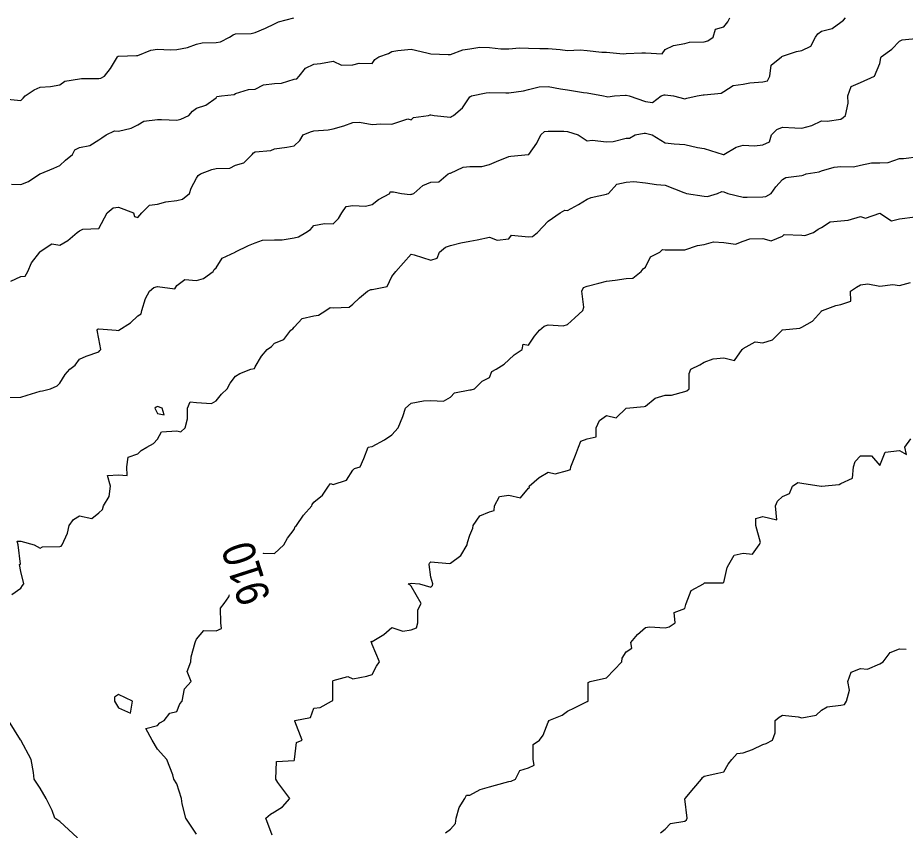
# Model space of a CAD drawing. Extents: x 537850 to 541798, y 6045627 to 6050132.
# Drawn here: x 540370.8 to 540507.2, y 6047614.1 to 6047739 of the extents above; entities that cross this region are included whole.
import ezdxf

# ---------------------------------------------------------------- set-up
doc = ezdxf.new("R2010")
doc.units = 0
doc.header["$LTSCALE"] = 5
doc.linetypes.add('DASHED2', pattern=[9.525, 6.35, -3.175])
doc.layers.add('Contour_Line_Intermediate', color=7, linetype='DASHED2', true_color=0xd9d9d9)
doc.layers.add('Contour_Line_Major', color=7, linetype='Continuous', true_color=0x6b6b6b)
doc.styles.get("Standard").update_dxf_attribs({"font": 'ARIALN.TTF'})

msp = doc.modelspace()

# ---------------------------------------------------------------- linework, layer by layer
at = {"layer": 'Contour_Line_Intermediate', "linetype": 'Continuous', "lineweight": 13, "flags": 128}
for points, elevation in [([(540369.782, 6047698.514), (540371.307, 6047699.224), (540372.007, 6047699.289), (540372.37, 6047699.988), (540372.98, 6047701.316), (540374.254, 6047702.988), (540374.287, 6047703.008), (540374.307, 6047703.051), (540376.07, 6047704.225), (540377.307, 6047704.062), (540378.558, 6047704.737), (540379.995, 6047705.988), (540380.307, 6047706.263), (540380.837, 6047706.519), (540383.307, 6047706.604), (540384.577, 6047708.988), (540385.495, 6047709.8), (540386.307, 6047709.856), (540388.625, 6047708.988), (540388.761, 6047708.443), (540389.307, 6047708.298), (540389.909, 6047708.988), (540391.108, 6047710.187), (540392.306, 6047710.359), (540393.603, 6047710.691), (540395.306, 6047710.902), (540396.172, 6047711.122), (540397.211, 6047711.988), (540397.474, 6047712.819), (540398.306, 6047714.317), (540398.56, 6047714.734), (540398.898, 6047714.988), (540400.639, 6047715.655), (540401.306, 6047715.823), (540403.444, 6047715.849), (540404.306, 6047716.334), (540405.601, 6047716.692), (540406.882, 6047717.987), (540407.046, 6047718.247), (540407.306, 6047718.363), (540409.708, 6047718.585), (540410.306, 6047718.868), (540412.176, 6047719.117), (540413.305, 6047719.308), (540414.179, 6047720.114), (540414.673, 6047720.987), (540415.828, 6047721.465), (540416.305, 6047721.612), (540418.508, 6047721.785), (540419.305, 6047721.927), (540420.923, 6047722.369), (540422.305, 6047722.909), (540423.344, 6047722.948), (540425.305, 6047722.571), (540426.627, 6047722.665), (540428.305, 6047722.644), (540430.749, 6047723.431), (540431.304, 6047723.289), (540431.648, 6047723.644), (540433.961, 6047723.987), (540434.221, 6047724.071), (540434.304, 6047724.076), (540434.817, 6047723.987), (540437.304, 6047723.727), (540437.5, 6047723.792), (540437.793, 6047723.987), (540439.156, 6047725.135), (540440.304, 6047726.839), (540440.41, 6047726.881), (540440.551, 6047726.987), (540442.817, 6047727.474), (540443.304, 6047727.522), (540445.833, 6047727.458), (540446.304, 6047727.453), (540448.544, 6047727.747), (540449.304, 6047727.941), (540450.944, 6047728.346), (540452.303, 6047728.412), (540454.233, 6047728.057), (540455.303, 6047727.917), (540457.776, 6047727.514), (540458.303, 6047727.459), (540460.845, 6047726.987), (540461.303, 6047726.876), (540461.477, 6047726.813), (540462.521, 6047726.987), (540464.184, 6047727.106), (540464.303, 6047727.089), (540464.748, 6047726.987), (540467.303, 6047726.135), (540468.349, 6047725.941), (540469.698, 6047726.987), (540470.157, 6047727.133), (540470.303, 6047727.134), (540471.593, 6047726.987), (540473.302, 6047726.531), (540473.635, 6047726.654), (540475.223, 6047726.987), (540476.146, 6047727.143), (540476.302, 6047727.153), (540478.912, 6047727.377), (540479.302, 6047727.634), (540480.723, 6047728.566), (540482.302, 6047728.78), (540483.29, 6047728.999), (540485.302, 6047729.116), (540486.008, 6047729.281), (540486.367, 6047729.987), (540486.609, 6047731.679), (540488.154, 6047732.987), (540488.245, 6047733.044), (540488.302, 6047733.066), (540490.479, 6047733.809), (540491.302, 6047733.949), (540492.674, 6047734.614), (540493.412, 6047735.987), (540493.78, 6047736.508), (540494.301, 6047736.948), (540495.948, 6047737.34), (540497.301, 6047738.332), (540497.684, 6047738.604), (540498.02, 6047738.986)], 906.956), ([(540369.864, 6047713.431), (540371.307, 6047713.363), (540372.473, 6047713.822), (540374.252, 6047714.988), (540374.286, 6047715.009), (540374.307, 6047715.025), (540376.412, 6047715.882), (540377.307, 6047716.291), (540378.2, 6047717.094), (540379.273, 6047717.987), (540379.616, 6047718.679), (540380.307, 6047719.041), (540381.94, 6047719.355), (540383.307, 6047720.201), (540383.759, 6047720.535), (540384.427, 6047720.987), (540385.693, 6047721.601), (540386.307, 6047721.554), (540388.256, 6047722.037), (540389.307, 6047722.554), (540390.218, 6047723.076), (540392.306, 6047723.37), (540392.923, 6047723.37), (540395.306, 6047723.274), (540395.895, 6047723.398), (540397.134, 6047723.987), (540397.683, 6047724.611), (540398.306, 6047725.074), (540399.718, 6047725.576), (540401.306, 6047726.695), (540401.413, 6047726.88), (540402.129, 6047726.987), (540404.083, 6047727.21), (540404.306, 6047727.326), (540406.308, 6047727.985), (540407.306, 6047727.999), (540408.596, 6047728.697), (540410.306, 6047728.905), (540411.369, 6047728.924), (540413.305, 6047729.557), (540413.697, 6047729.595), (540414.073, 6047729.987), (540415.075, 6047731.217), (540416.305, 6047731.867), (540417.332, 6047731.96), (540419.305, 6047732.308), (540420.605, 6047731.687), (540422.305, 6047731.735), (540423.277, 6047732.014), (540425.305, 6047731.964), (540425.706, 6047732.586), (540426.311, 6047732.987), (540427.808, 6047733.483), (540428.305, 6047733.821), (540429.248, 6047733.931), (540431.304, 6047734.183), (540433.679, 6047733.612), (540434.304, 6047733.42), (540436.944, 6047733.347), (540437.304, 6047733.319), (540439.231, 6047734.06), (540440.304, 6047734.227), (540441.816, 6047734.474), (540443.304, 6047734.434), (540445.065, 6047734.225), (540446.304, 6047734.212), (540447.928, 6047734.362), (540449.304, 6047734.325), (540451.033, 6047734.257), (540452.303, 6047734.284), (540454.169, 6047734.121), (540455.303, 6047733.965), (540457.219, 6047734.071), (540458.303, 6047733.946), (540460.587, 6047733.703), (540461.303, 6047733.676), (540463.869, 6047733.421), (540464.303, 6047733.507), (540466.703, 6047733.586), (540467.303, 6047733.586), (540469.831, 6047733.458), (540470.303, 6047734.107), (540471.573, 6047734.716), (540473.302, 6047735.051), (540474.032, 6047735.257), (540476.302, 6047735.285), (540476.84, 6047735.449), (540477.68, 6047735.987), (540478.055, 6047737.234), (540479.302, 6047737.608), (540479.928, 6047738.36), (540480.221, 6047738.986)], 905.957), ([(540369.653, 6047680.644), (540371.307, 6047680.695), (540372.286, 6047681.01), (540374.307, 6047681.591), (540374.636, 6047681.66), (540375.855, 6047681.989), (540376.882, 6047682.414), (540377.307, 6047682.841), (540378.108, 6047684.188), (540378.824, 6047684.989), (540379.679, 6047685.617), (540380.307, 6047686.525), (540381.331, 6047686.965), (540383.307, 6047687.632), (540383.464, 6047687.832), (540383.634, 6047687.989), (540383.307, 6047689.626), (540383.02, 6047690.989), (540383.137, 6047691.159), (540383.307, 6047691.192), (540385.962, 6047690.989), (540386.307, 6047690.95), (540386.329, 6047690.966), (540386.372, 6047690.989), (540388.17, 6047692.126), (540389.307, 6047693.16), (540389.791, 6047693.504), (540389.91, 6047693.989), (540390.47, 6047695.825), (540391.079, 6047696.988), (540391.737, 6047697.557), (540392.306, 6047697.714), (540394.962, 6047697.333), (540395.306, 6047697.847), (540396.523, 6047698.772), (540398.306, 6047698.591), (540399.377, 6047698.918), (540400.884, 6047699.988), (540400.999, 6047700.296), (540401.306, 6047700.552), (540402.259, 6047702.035), (540404.248, 6047702.988), (540404.293, 6047703.001), (540404.306, 6047703.004), (540406.298, 6047703.996), (540407.306, 6047704.387), (540408.458, 6047704.835), (540410.306, 6047704.883), (540411.457, 6047704.836), (540413.305, 6047705.181), (540413.964, 6047705.329), (540415.109, 6047705.988), (540415.824, 6047706.469), (540416.305, 6047707.057), (540417.945, 6047707.348), (540419.305, 6047707.332), (540420.134, 6047708.159), (540420.651, 6047708.988), (540421.299, 6047709.993), (540422.305, 6047710.142), (540424.267, 6047710.025), (540425.305, 6047710.268), (540426.259, 6047711.034), (540427.98, 6047711.988), (540428.054, 6047712.238), (540428.305, 6047712.231), (540428.566, 6047712.249), (540429.807, 6047711.988), (540431.144, 6047711.828), (540431.304, 6047711.858), (540431.41, 6047711.883), (540431.669, 6047711.988), (540433.084, 6047713.208), (540434.304, 6047713.717), (540435.531, 6047713.761), (540436.966, 6047714.988), (540437.198, 6047715.094), (540437.304, 6047715.095), (540439.25, 6047716.041), (540440.304, 6047716.131), (540442.161, 6047716.131), (540443.304, 6047716.416), (540444.415, 6047716.876), (540446.304, 6047717.659), (540446.578, 6047717.714), (540449.304, 6047717.962), (540449.323, 6047717.968), (540449.348, 6047717.987), (540450.58, 6047719.711), (540451.187, 6047720.987), (540451.767, 6047721.523), (540452.303, 6047721.556), (540454.734, 6047721.556), (540455.303, 6047721.519), (540456.953, 6047720.987), (540458.303, 6047720.089), (540459.112, 6047720.179), (540461.303, 6047719.911), (540462.325, 6047719.965), (540464.303, 6047720.46), (540464.799, 6047720.491), (540465.71, 6047720.987), (540467.064, 6047721.226), (540467.303, 6047721.253), (540468.312, 6047720.987), (540470.303, 6047719.787), (540471.678, 6047719.612), (540473.302, 6047719.501), (540475.254, 6047719.036), (540476.302, 6047718.917), (540479.236, 6047717.987), (540479.302, 6047717.978), (540479.31, 6047717.979), (540479.335, 6047717.987), (540481.205, 6047719.085), (540482.302, 6047719.415), (540484.003, 6047719.287), (540485.302, 6047719.475), (540486.347, 6047719.942), (540486.656, 6047720.987), (540487.451, 6047721.838), (540488.302, 6047722.163), (540490.218, 6047722.071), (540491.302, 6047722.02), (540492.84, 6047722.448), (540494.301, 6047723.167), (540495.17, 6047723.118), (540497.301, 6047723.402), (540497.653, 6047723.635), (540497.98, 6047723.987), (540498.417, 6047725.871), (540498.351, 6047726.987), (540498.87, 6047728.418), (540500.301, 6047729.046), (540502.456, 6047729.987), (540503.301, 6047731.958), (540503.455, 6047732.832), (540503.507, 6047732.987), (540505.123, 6047734.165), (540506.301, 6047735.37), (540506.685, 6047735.602), (540509.301, 6047735.873)], 907.956), ([(540369.951, 6047650.347), (540371.307, 6047651.353), (540371.577, 6047651.721), (540371.793, 6047651.991), (540371.307, 6047653.922), (540371.102, 6047654.99), (540371.251, 6047655.047), (540370.888, 6047657.99), (540370.762, 6047658.536), (540371.307, 6047658.558), (540373.383, 6047657.99), (540374.307, 6047657.477), (540374.623, 6047657.674), (540377.307, 6047657.732), (540377.493, 6047657.804), (540377.672, 6047657.99), (540378.485, 6047659.812), (540378.766, 6047660.99), (540379.432, 6047661.865), (540380.307, 6047662.441), (540382.241, 6047662.056), (540383.307, 6047662.897), (540383.878, 6047663.418), (540383.998, 6047663.99), (540384.868, 6047665.428), (540385.103, 6047666.99), (540384.647, 6047668.65), (540386.307, 6047668.742), (540387.63, 6047668.667), (540387.615, 6047669.99), (540387.812, 6047671.484), (540389.307, 6047671.958), (540389.815, 6047672.482), (540390.675, 6047672.99), (540391.713, 6047673.583), (540392.306, 6047674.214), (540392.945, 6047675.35), (540395.306, 6047675.5), (540395.917, 6047675.379), (540396.574, 6047675.989), (540396.93, 6047677.366), (540396.933, 6047678.989), (540397.34, 6047679.956), (540398.306, 6047679.852), (540400.594, 6047679.701), (540401.306, 6047680.114), (540402.146, 6047681.149), (540403.027, 6047681.989), (540403.467, 6047682.828), (540404.306, 6047683.902), (540404.975, 6047684.32), (540406.662, 6047684.989), (540407.206, 6047685.089), (540407.306, 6047685.355), (540408.305, 6047686.989), (540409.173, 6047687.989), (540409.838, 6047688.457), (540410.306, 6047688.973), (540411.727, 6047689.567), (540412.822, 6047690.989), (540413.084, 6047691.21), (540413.305, 6047691.418), (540414.533, 6047692.761), (540416.305, 6047693.178), (540417.031, 6047693.263), (540418.185, 6047693.989), (540418.847, 6047694.447), (540419.305, 6047694.407), (540421.775, 6047694.519), (540422.305, 6047695), (540423.353, 6047695.94), (540424.554, 6047696.988), (540425.07, 6047697.223), (540425.305, 6047697.22), (540427.618, 6047697.675), (540428.305, 6047699.238), (540428.908, 6047699.988), (540431.304, 6047702.676), (540431.728, 6047702.565), (540434.304, 6047701.721), (540435.256, 6047702.036), (540435.654, 6047702.988), (540436.579, 6047703.714), (540437.304, 6047703.98), (540438.898, 6047704.394), (540440.304, 6047704.634), (540441.423, 6047704.869), (540443.304, 6047705.265), (540444.489, 6047704.803), (540446.304, 6047705.033), (540446.72, 6047705.572), (540449.304, 6047705.31), (540449.908, 6047705.384), (540450.68, 6047705.988), (540452.303, 6047707.741), (540454.174, 6047708.988), (540454.873, 6047709.419), (540455.303, 6047709.393), (540456.991, 6047710.301), (540458.303, 6047711.135), (540458.91, 6047711.381), (540461.303, 6047711.855), (540461.383, 6047711.907), (540461.575, 6047711.988), (540462.858, 6047713.432), (540464.303, 6047713.742), (540465.466, 6047713.825), (540467.303, 6047713.609), (540468.95, 6047713.34), (540470.303, 6047713.271), (540473.164, 6047712.126), (540473.302, 6047712.092), (540473.579, 6047711.988), (540476.302, 6047711.568), (540476.789, 6047711.501), (540478.345, 6047711.988), (540479.015, 6047712.275), (540479.302, 6047712.237), (540479.94, 6047711.988), (540482.302, 6047711.416), (540482.881, 6047711.408), (540485.302, 6047711.458), (540485.778, 6047711.512), (540486.57, 6047711.988), (540487.303, 6047712.987), (540488.302, 6047714.152), (540488.859, 6047714.431), (540491.302, 6047714.736), (540491.514, 6047714.775), (540491.98, 6047714.988), (540493.957, 6047715.332), (540494.301, 6047715.446), (540496.256, 6047716.033), (540497.301, 6047716.12), (540499.235, 6047716.054), (540500.301, 6047716.312), (540501.988, 6047716.674), (540503.301, 6047716.674), (540504.557, 6047716.731), (540506.301, 6047717.347), (540506.936, 6047717.352), (540509.301, 6047717.69)], 908.956), ([(540409.93, 6047613.368), (540408.976, 6047615.992), (540409.675, 6047616.622), (540410.306, 6047616.958), (540411.541, 6047617.757), (540412.651, 6047618.992), (540410.81, 6047621.488), (540410.482, 6047621.992), (540410.602, 6047624.695), (540413.305, 6047624.848), (540413.337, 6047624.96), (540413.343, 6047624.992), (540413.653, 6047627.644), (540414.537, 6047627.992), (540413.389, 6047630.908), (540413.4, 6047630.992), (540415.818, 6047631.479), (540416.305, 6047632.876), (540417.313, 6047632.984), (540419.047, 6047633.992), (540419.232, 6047634.064), (540419.226, 6047636.991), (540419.272, 6047637.024), (540419.305, 6047637.128), (540421.548, 6047637.748), (540422.305, 6047637.401), (540424.471, 6047637.825), (540425.305, 6047638.085), (540425.968, 6047639.328), (540426.406, 6047639.991), (540425.305, 6047642.697), (540425.184, 6047642.991), (540425.126, 6047643.17), (540425.305, 6047643.164), (540427.071, 6047644.225), (540428.305, 6047645.292), (540430.022, 6047644.709), (540431.304, 6047644.929), (540432.08, 6047645.216), (540432.291, 6047645.991), (540432.281, 6047648.015), (540432.809, 6047648.991), (540431.304, 6047651.631), (540431.125, 6047651.811), (540430.814, 6047651.991), (540431.304, 6047652.099), (540432.547, 6047651.991), (540434.304, 6047651.505), (540434.541, 6047651.754), (540434.622, 6047651.991), (540434.304, 6047653.017), (540434.028, 6047654.99), (540434.112, 6047655.183), (540434.304, 6047655.368), (540437.156, 6047655.139), (540437.304, 6047655.183), (540438.93, 6047656.364), (540439.897, 6047657.99), (540439.958, 6047658.337), (540440.304, 6047659.483), (540440.734, 6047660.56), (540440.806, 6047660.99), (540441.841, 6047662.453), (540443.304, 6047663.06), (540444.048, 6047663.246), (540444.065, 6047663.99), (540444.873, 6047665.421), (540446.304, 6047665.642), (540448.101, 6047665.192), (540449.304, 6047666.697), (540449.469, 6047666.825), (540449.433, 6047666.99), (540450.936, 6047668.357), (540452.303, 6047669.165), (540453.403, 6047668.89), (540455.303, 6047669.433), (540455.737, 6047669.557), (540455.791, 6047669.99), (540456.513, 6047671.78), (540457.002, 6047672.99), (540457.357, 6047673.936), (540458.303, 6047674.291), (540459.727, 6047674.565), (540459.727, 6047675.989), (540460.193, 6047677.1), (540461.303, 6047677.868), (540462.798, 6047677.494), (540464.294, 6047678.989), (540464.301, 6047678.991), (540464.303, 6047678.992), (540467.056, 6047679.236), (540467.303, 6047679.285), (540468.78, 6047680.512), (540470.303, 6047681.001), (540471.291, 6047681.001), (540473.302, 6047681.538), (540473.634, 6047681.658), (540473.992, 6047681.989), (540473.992, 6047684.3), (540474.249, 6047684.989), (540475.64, 6047685.651), (540476.302, 6047686.05), (540477.7, 6047686.591), (540479.302, 6047686.711), (540480.951, 6047686.34), (540482.145, 6047687.989), (540482.208, 6047688.083), (540482.302, 6047688.178), (540484.115, 6047689.176), (540485.302, 6047689.011), (540486.785, 6047689.505), (540488.268, 6047690.989), (540488.283, 6047691.007), (540488.302, 6047691.009), (540491.011, 6047691.279), (540491.302, 6047691.445), (540492.953, 6047692.338), (540494.301, 6047693.899), (540494.342, 6047693.948), (540494.451, 6047693.989), (540496.538, 6047694.752), (540497.301, 6047694.918), (540498.843, 6047695.447), (540498.755, 6047696.988), (540499.689, 6047697.6), (540500.301, 6047697.953), (540501.427, 6047698.114), (540503.301, 6047697.739), (540505.286, 6047698.004), (540506.301, 6047697.851), (540507.992, 6047698.297)], 910.956), ([(540436.564, 6047613.733), (540437.304, 6047614.282), (540438.111, 6047615.186), (540438.179, 6047615.992), (540438.665, 6047617.631), (540439.55, 6047618.992), (540439.769, 6047619.527), (540440.304, 6047619.52), (540441.904, 6047620.393), (540443.304, 6047620.824), (540444.229, 6047621.067), (540446.304, 6047621.614), (540446.632, 6047621.664), (540447.287, 6047621.992), (540448.001, 6047623.295), (540449.304, 6047623.75), (540450.178, 6047624.117), (540450, 6047624.992), (540450, 6047627.295), (540450.99, 6047627.992), (540451.535, 6047628.76), (540452.303, 6047630.763), (540452.418, 6047630.877), (540452.418, 6047630.992), (540454.484, 6047631.811), (540455.303, 6047632.418), (540456.357, 6047632.938), (540458.303, 6047633.9), (540458.348, 6047633.946), (540458.468, 6047633.992), (540458.468, 6047636.826), (540458.8, 6047636.991), (540461.303, 6047637.549), (540463.637, 6047639.991), (540463.721, 6047640.574), (540464.303, 6047641.543), (540465.172, 6047642.122), (540465.027, 6047642.991), (540466.061, 6047644.233), (540467.303, 6047645.267), (540467.89, 6047645.404), (540470.303, 6047645.223), (540470.917, 6047645.377), (540471.838, 6047645.991), (540471.685, 6047647.608), (540473.302, 6047648.226), (540473.477, 6047648.817), (540473.507, 6047648.991), (540474.316, 6047650.977), (540476.207, 6047651.991), (540476.25, 6047652.043), (540476.302, 6047652.143), (540479.15, 6047652.143), (540479.302, 6047652.22), (540479.806, 6047654.487), (540480.093, 6047654.99), (540480.889, 6047656.403), (540482.302, 6047656.719), (540483.73, 6047656.563), (540484.739, 6047657.99), (540484.959, 6047658.333), (540484.212, 6047660.99), (540484.252, 6047662.04), (540485.302, 6047662.362), (540487.434, 6047661.858), (540487.274, 6047663.99), (540487.582, 6047664.71), (540488.302, 6047665.43), (540489.416, 6047665.876), (540489.862, 6047666.99), (540490.702, 6047667.59), (540491.302, 6047667.47), (540494.288, 6047667.003), (540494.301, 6047667.005), (540497.038, 6047667.253), (540497.301, 6047667.441), (540499.066, 6047668.225), (540499.259, 6047669.99), (540499.486, 6047670.805), (540500.301, 6047671.668), (540501.979, 6047671.668), (540503.301, 6047670.176), (540504.076, 6047672.215), (540506.301, 6047672.472), (540507.401, 6047671.889), (540507.11, 6047672.99), (540508.028, 6047674.262)], 911.956), ([(540469.567, 6047613.728), (540470.303, 6047614.297), (540471.114, 6047615.181), (540473.302, 6047615.509), (540473.57, 6047615.725), (540473.671, 6047615.992), (540473.331, 6047618.964), (540473.349, 6047618.992), (540474.698, 6047620.596), (540475.873, 6047621.992), (540476.041, 6047622.254), (540476.302, 6047622.444), (540478.388, 6047622.906), (540479.302, 6047623.107), (540479.983, 6047624.311), (540480.52, 6047624.992), (540481.342, 6047625.952), (540482.302, 6047626.032), (540483.737, 6047626.557), (540485.302, 6047627.324), (540485.826, 6047627.467), (540486.77, 6047627.992), (540487.207, 6047629.086), (540487.207, 6047630.992), (540487.794, 6047631.5), (540488.302, 6047631.836), (540490.725, 6047631.569), (540491.302, 6047631.412), (540493.481, 6047631.812), (540494.301, 6047632.605), (540495.168, 6047633.125), (540497.301, 6047633.346), (540497.84, 6047633.453), (540498.146, 6047633.992), (540498.605, 6047635.688), (540498.376, 6047636.991), (540498.85, 6047638.442), (540500.301, 6047638.993), (540501.4, 6047638.892), (540503.301, 6047639.713), (540503.784, 6047639.991), (540504.862, 6047641.43), (540506.301, 6047642.005), (540507.326, 6047641.966)], 912.956), ([(540380.002, 6047612.993), (540377.307, 6047615.497), (540376.55, 6047615.992), (540376.123, 6047617.177), (540375.218, 6047618.992), (540374.307, 6047620.616), (540373.371, 6047621.992), (540373.273, 6047623.026), (540372.921, 6047624.992), (540371.307, 6047627.983), (540371.301, 6047627.992), (540371.279, 6047628.02), (540369.424, 6047630.992)], 908.956)]:
    msp.add_lwpolyline(points, dxfattribs=dict(at, elevation=elevation))
at = {"layer": 'Contour_Line_Intermediate', "linetype": 'Continuous', "lineweight": 13, "elevation": 908.956, "flags": 128}
msp.add_lwpolyline([(540392.306, 6047678.165), (540393.341, 6047677.954), (540393.045, 6047678.989), (540392.306, 6047679.27), (540392.13, 6047679.166), (540391.908, 6047678.989), (540392.306, 6047678.165)], close=True, dxfattribs=at)
at = {"layer": 'Contour_Line_Major', "linetype": 'Continuous', "lineweight": 15, "flags": 128}
for points, elevation in [([(540368.771, 6047726.524), (540371.307, 6047726.287), (540371.665, 6047726.63), (540371.973, 6047726.987), (540373.377, 6047727.917), (540374.307, 6047728.316), (540375.895, 6047728.399), (540377.307, 6047728.703), (540378.066, 6047729.228), (540380.307, 6047729.605), (540380.627, 6047729.667), (540383.307, 6047729.632), (540383.597, 6047729.696), (540384.178, 6047729.987), (540385.091, 6047731.202), (540386.151, 6047732.987), (540386.227, 6047733.066), (540386.307, 6047733.072), (540389.107, 6047733.186), (540389.307, 6047733.191), (540391.275, 6047734.019), (540392.306, 6047734.161), (540394.251, 6047734.042), (540395.306, 6047734.092), (540396.904, 6047734.389), (540398.306, 6047734.951), (540399.155, 6047735.137), (540401.306, 6047735.167), (540402.011, 6047735.281), (540403.39, 6047735.987), (540403.913, 6047736.38), (540404.306, 6047736.512), (540406.711, 6047736.581), (540407.306, 6047736.744), (540408.892, 6047737.4), (540410.306, 6047738.058), (540410.915, 6047738.377), (540413.235, 6047738.986)], 904.957), ([(540398.306, 6047613.543), (540396.68, 6047615.992), (540396.078, 6047618.221), (540396.016, 6047618.992), (540395.306, 6047621.253), (540394.84, 6047621.992), (540394.644, 6047622.654), (540393.773, 6047624.992), (540392.306, 6047626.581), (540391.507, 6047627.992), (540390.541, 6047629.757), (540392.306, 6047630.232), (540392.677, 6047630.621), (540393.363, 6047630.992), (540394.19, 6047632.108), (540395.306, 6047632.374), (540395.755, 6047633.543), (540396.105, 6047633.992), (540396.439, 6047635.858), (540397.474, 6047636.991), (540396.849, 6047638.534), (540397.437, 6047639.991), (540397.495, 6047640.802), (540398.124, 6047642.991), (540398.142, 6047643.155), (540398.306, 6047643.522), (540399.447, 6047644.85), (540401.306, 6047644.777), (540402.169, 6047645.128), (540402.059, 6047645.991), (540402.011, 6047648.286), (540402.58, 6047648.991), (540403.275, 6047650.021), (540403.998, 6047651.991), (540403.97, 6047652.327), (540404.306, 6047653.417), (540406.026, 6047653.27), (540405.473, 6047654.99), (540406.648, 6047655.648), (540407.306, 6047656.058), (540408.601, 6047656.695), (540410.306, 6047656.658), (540410.981, 6047657.315), (540411.718, 6047657.99), (540412.297, 6047658.999), (540413.305, 6047660.373), (540413.469, 6047660.827), (540413.675, 6047660.99), (540414.737, 6047662.559), (540416.02, 6047663.99), (540416.089, 6047664.206), (540416.305, 6047664.539), (540417.654, 6047665.642), (540418.6, 6047666.99), (540418.877, 6047667.418), (540419.305, 6047667.273), (540421.363, 6047667.932), (540422.305, 6047669.471), (540422.583, 6047669.712), (540423.468, 6047669.99), (540424.031, 6047671.264), (540424.659, 6047672.99), (540425.216, 6047673.079), (540425.305, 6047673.124), (540427.169, 6047674.125), (540428.305, 6047674.897), (540429.275, 6047675.989), (540430.023, 6047677.708), (540430.436, 6047678.989), (540431.304, 6047679.762), (540433.174, 6047680.12), (540434.304, 6047680.175), (540436.231, 6047680.062), (540437.304, 6047680.661), (540437.924, 6047681.369), (540440.304, 6047681.817), (540440.476, 6047681.817), (540441.033, 6047681.989), (540442.169, 6047683.124), (540443.304, 6047683.693), (540443.677, 6047684.616), (540444.364, 6047684.989), (540445.545, 6047685.747), (540446.304, 6047686.441), (540447.111, 6047687.182), (540448.324, 6047687.989), (540448.487, 6047688.805), (540449.304, 6047688.689), (540450.222, 6047690.071), (540450.991, 6047690.989), (540451.694, 6047691.598), (540452.303, 6047691.824), (540454.623, 6047691.669), (540455.303, 6047691.854), (540456.421, 6047692.871), (540457.651, 6047693.989), (540457.782, 6047694.51), (540457.518, 6047696.988), (540457.78, 6047697.512), (540458.303, 6047697.722), (540460.1, 6047698.192), (540461.303, 6047698.507), (540462.61, 6047698.681), (540464.303, 6047698.907), (540465.317, 6047698.974), (540466.62, 6047699.988), (540466.905, 6047700.386), (540467.303, 6047700.671), (540468.057, 6047702.234), (540469.463, 6047702.988), (540469.895, 6047703.396), (540470.303, 6047703.303), (540472.988, 6047703.303), (540473.302, 6047703.338), (540475.287, 6047704.004), (540476.302, 6047704.149), (540477.734, 6047704.557), (540479.302, 6047704.449), (540481.087, 6047704.203), (540482.302, 6047704.674), (540483.295, 6047704.995), (540485.302, 6047705.04), (540486.577, 6047704.713), (540488.302, 6047705.408), (540488.597, 6047705.693), (540491.302, 6047705.587), (540491.764, 6047705.526), (540493.094, 6047705.988), (540493.8, 6047706.49), (540494.301, 6047706.751), (540495.644, 6047707.646), (540497.301, 6047707.764), (540498.4, 6047707.89), (540500.301, 6047708.461), (540501.092, 6047708.197), (540503.301, 6047708.935), (540505.069, 6047707.756), (540506.301, 6047708.108), (540508.721, 6047708.408)], 909.956)]:
    msp.add_lwpolyline(points, dxfattribs=dict(at, elevation=elevation))
at = {"layer": 'Contour_Line_Major', "linetype": 'Continuous', "lineweight": 15, "elevation": 909.956, "flags": 128}
msp.add_lwpolyline([(540388.183, 6047632.115), (540388.478, 6047633.992), (540386.307, 6047635.014), (540385.686, 6047634.612), (540385.732, 6047633.992), (540386.307, 6047632.938), (540388.183, 6047632.115)], close=True, dxfattribs=at)

# ---------------------------------------------------------------- next in the draw order: texts
at = {"layer": 'Contour_Line_Major', "color": 251, "linetype": 'Continuous', "lineweight": -3, "true_color": 0x6b6b6b, "insert": (540405.915, 6047653.615, 909.956), "char_height": 4.99976, "width": 6.61278, "attachment_point": 5, "rotation": 107.81075, "bg_fill": 3, "box_fill_scale": 1.181818, "bg_fill_color": 256, "bg_fill_true_color": 13158600, "bg_fill_transparency": 0}
msp.add_mtext('{\\C256;910}', dxfattribs=at)

doc.saveas('drawing.dxf')
